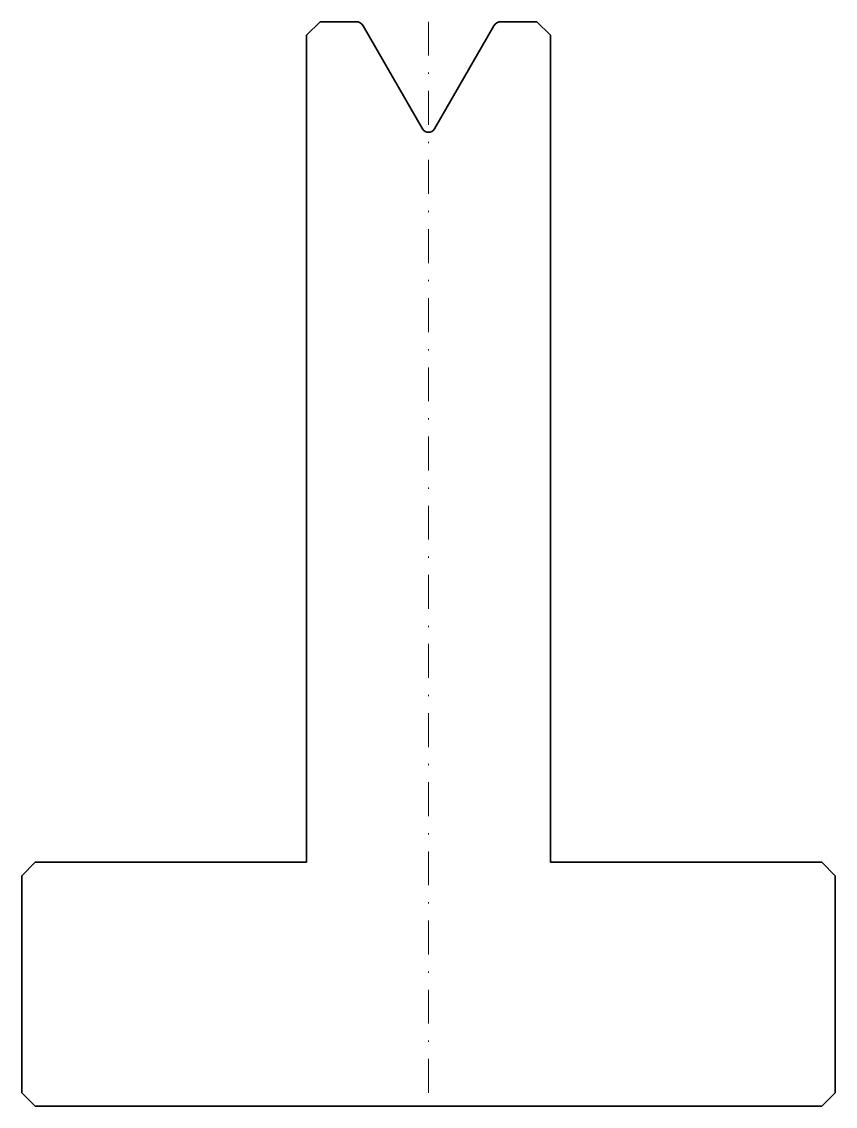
# Model space of a CAD drawing. Header units: millimetres. Extents: x -30 to 30, y -80 to 0.
import ezdxf

# ---------------------------------------------------------------- set-up
doc = ezdxf.new("R2010")
doc.units = ezdxf.units.MM
doc.header["$LTSCALE"] = 5
doc.linetypes.add('AUSGEZOGEN', pattern=[0])
doc.linetypes.add('DASHDOT', pattern=[1, 0.5, -0.25, 0, -0.25])
doc.layers.add('2', color=7, linetype='Continuous')

# ---------------------------------------------------------------- blocks, each defined once
blk = doc.blocks.new('20299_nNn00')
at = {"layer": '2', "color": 7, "linetype": 'AUSGEZOGEN', "lineweight": 35}
for p, q in [((-8, 0), (-9, -1)), ((-5.346, 0), (-8, 0)), ((8, 0), (5.346, 0)), ((9, -1), (8, 0)), ((-0.433, -7.91), (-4.827, -0.3)), ((4.827, -0.3), (0.433, -7.91)), ((-9, -1), (-9, -62)), ((9, -62), (9, -1)), ((-29, -62), (-30, -63)), ((-9, -62), (-29, -62)), ((29, -62), (9, -62)), ((30, -63), (29, -62)), ((-30, -63), (-30, -79)), ((30, -79), (30, -63)), ((-30, -79), (-29, -80)), ((29, -80), (30, -79)), ((-29, -80), (29, -80))]:
    blk.add_line(p, q, dxfattribs=at)
for centre, radius, start, end in [((-5.346, -0.6), 0.6, 30, 90), ((5.346, -0.6), 0.6, 90, 150), ((0, -7.66), 0.5, 210, 330)]:
    blk.add_arc(centre, radius, start, end, dxfattribs=at)

msp = doc.modelspace()

# ---------------------------------------------------------------- linework, layer by layer
at = {"layer": '2', "color": 7, "linetype": 'DASHDOT', "lineweight": 18}
msp.add_line((0, 0), (0, -80), dxfattribs=at)

# ---------------------------------------------------------------- block references
msp.add_blockref('20299_nNn00', (0, 0))

doc.saveas('drawing.dxf')
